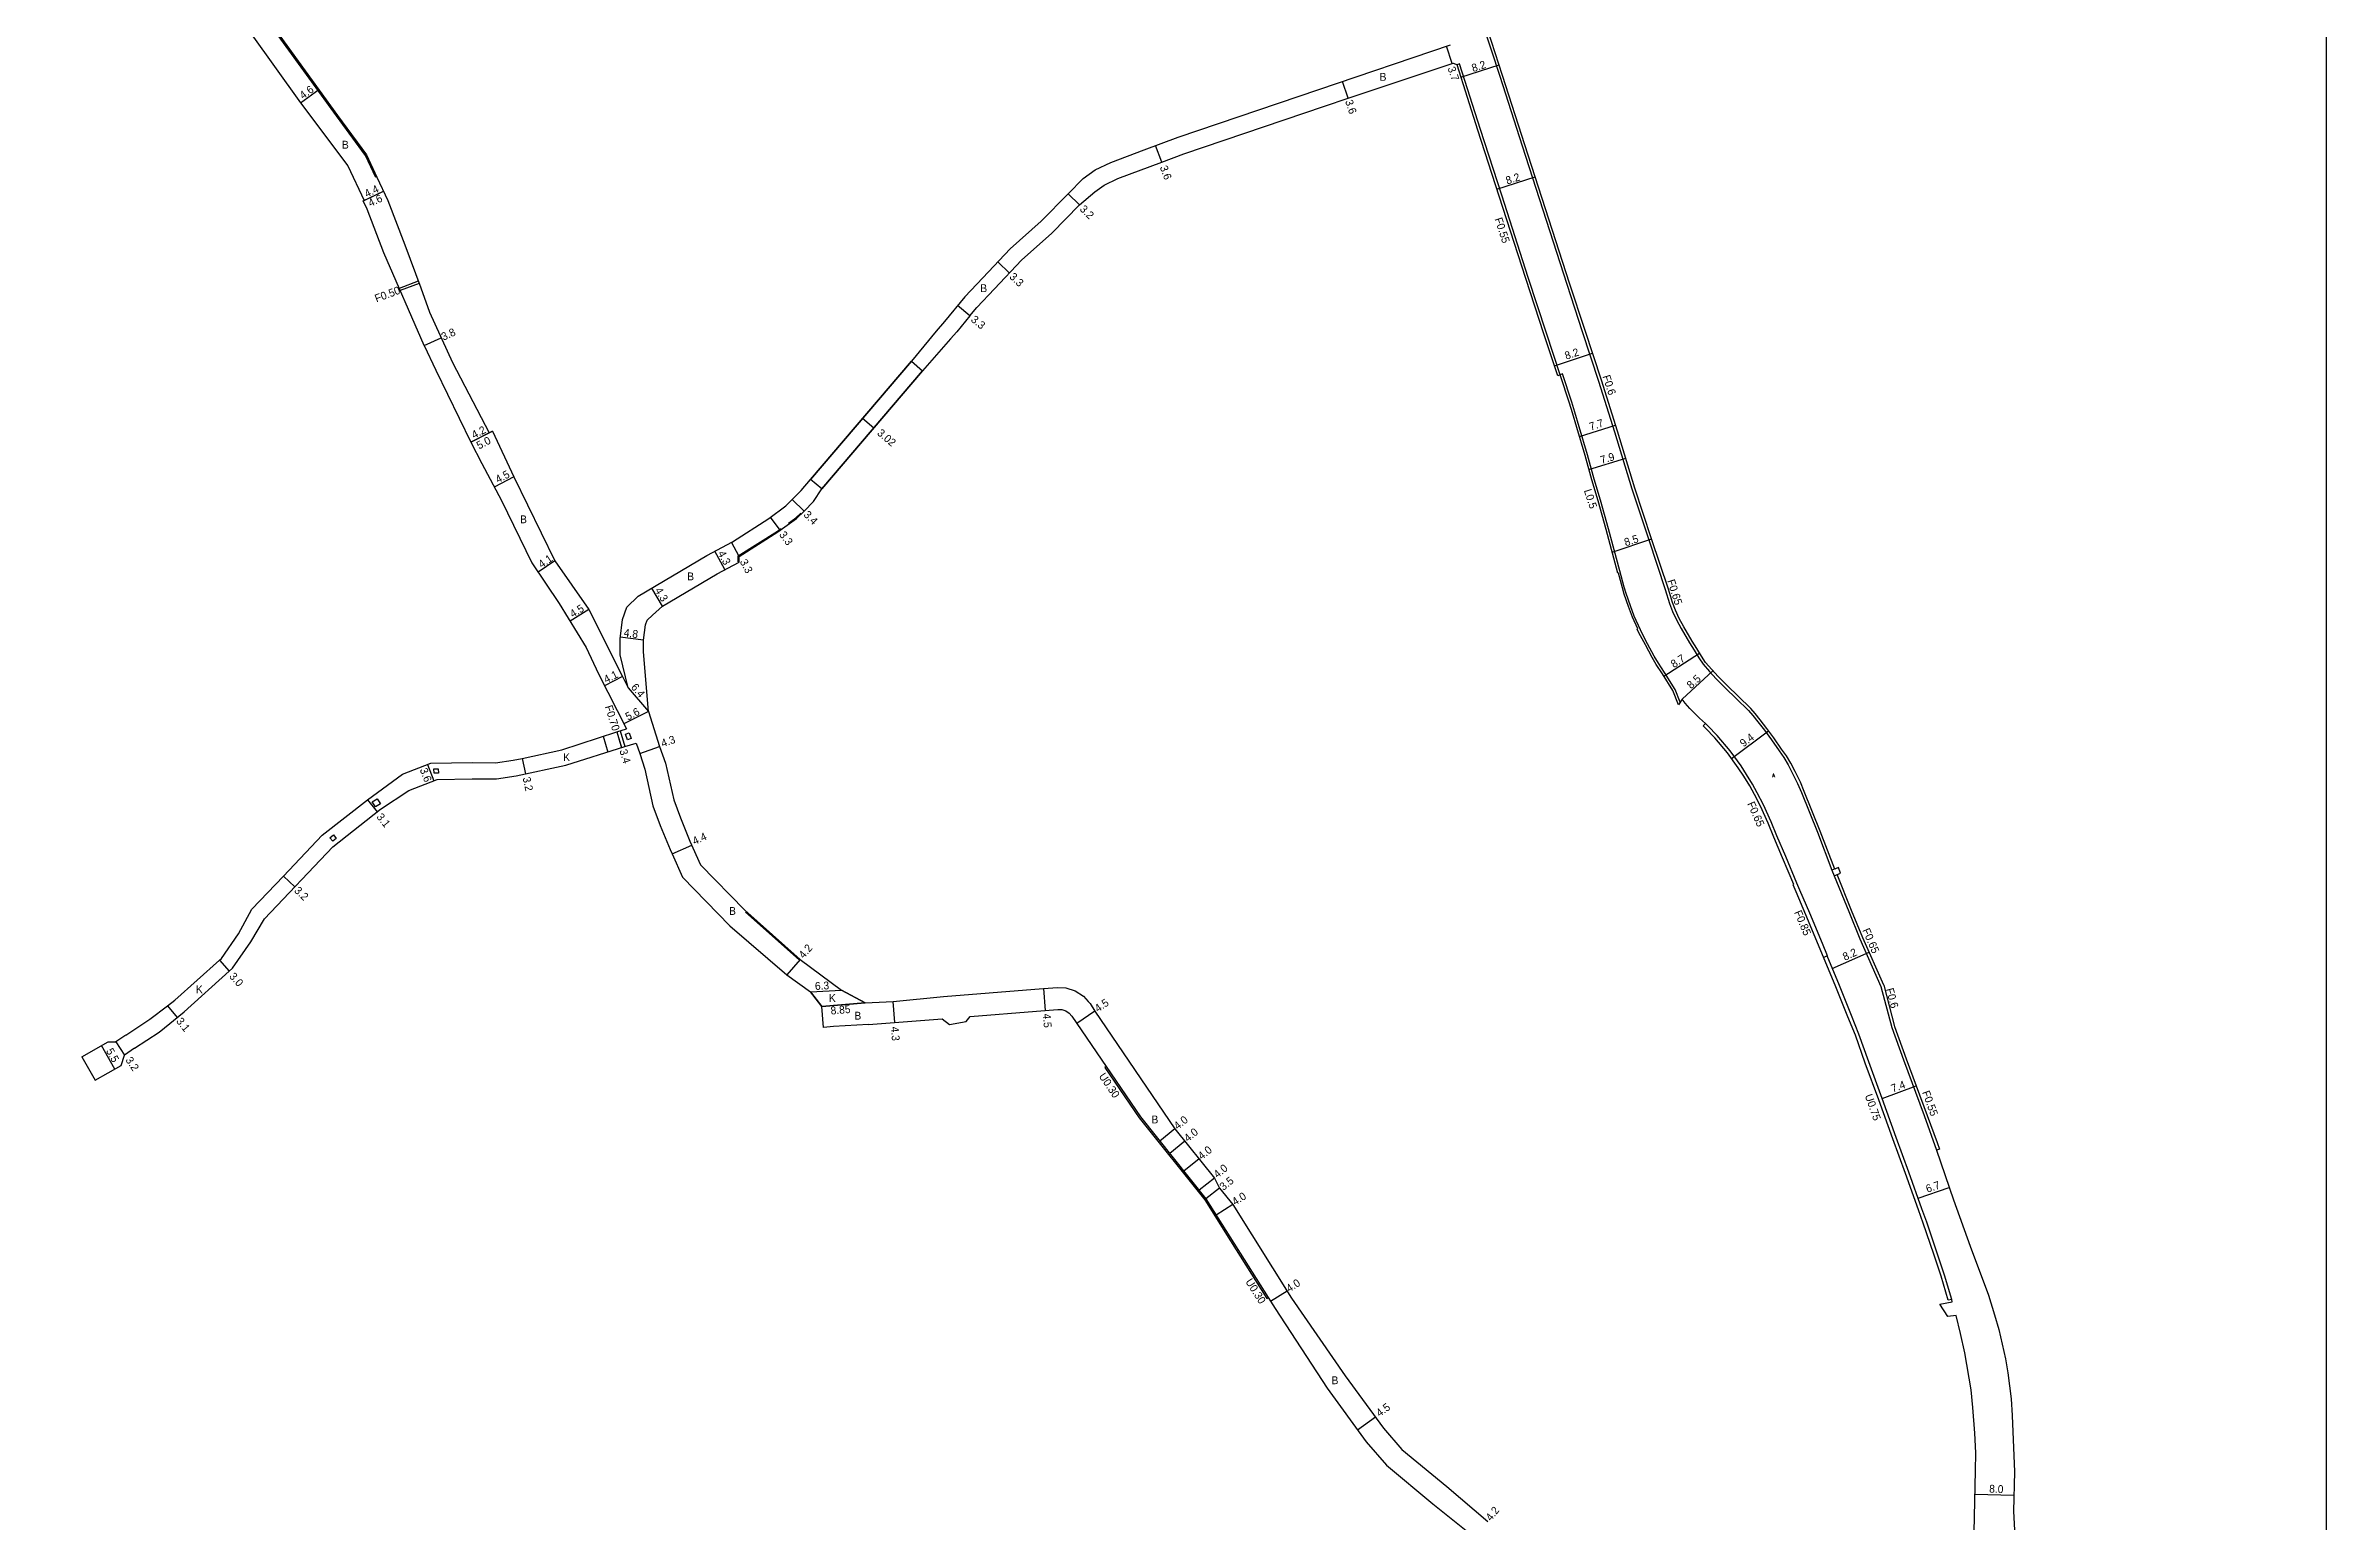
# Model space of a CAD drawing. Header units: metres. Extents: x -4000 to -800, y -99000 to -96000.
# Drawn here: x -2066.1 to -1600, y -97768.6 to -97467.1 of the extents above; entities that cross this region are included whole.
import ezdxf

# ---------------------------------------------------------------- set-up
doc = ezdxf.new("R2010")
doc.units = ezdxf.units.M
doc.header["$LTSCALE"] = 2.5
for name, color, linetype in [('側溝・桝', 7, 'Continuous'), ('図郭', 7, 'Continuous'), ('幅員', 7, 'Continuous'), ('歩道・分離帯・安全施設', 7, 'Continuous'), ('舗装', 7, 'Continuous'), ('道路', 7, 'Continuous')]:
    doc.layers.add(name, color=color, linetype=linetype)
doc.styles.get("Standard").update_dxf_attribs({"font": ''})
doc.styles.add('YOKO_DECO', font='txt.shx', dxfattribs={"bigfont": 'extfont.shx'})
doc.styles.get('Standard').set_extended_font_data('@MS PGothic')

msp = doc.modelspace()

# ---------------------------------------------------------------- linework, layer by layer
at = {"layer": '側溝・桝'}
for points in [[(-1774.21, -97457.13), (-1768.94, -97473.39), (-1764.37, -97487.58), (-1755.25, -97515.81), (-1752.08, -97525.52), (-1748.76, -97535.63), (-1745.48, -97546.03), (-1741.92, -97557.67), (-1738.48, -97568.05), (-1735.13, -97578.24), (-1734.22, -97581.09), (-1733.61, -97582.68), (-1732.83, -97584.39), (-1731.86, -97586.18), (-1730.15, -97589.13), (-1729.23, -97590.63), (-1728.25, -97592.17), (-1727.39, -97593.48), (-1726.1, -97594.98), (-1724.75, -97596.45), (-1722.83, -97598.35), (-1720.63, -97600.48), (-1718.1, -97602.96), (-1717.24, -97603.94), (-1716.2, -97605.22), (-1714.86, -97606.97), (-1713.44, -97608.89), (-1711.86, -97611.17), (-1710.9, -97612.53), (-1709.98, -97614.02), (-1709.15, -97615.64), (-1708.08, -97617.82), (-1707.28, -97619.69), (-1704.03, -97627.79), (-1701.05, -97635.53)], [(-1756.58, -97534.34), (-1759.42, -97525.85), (-1763.11, -97514.51), (-1768.52, -97497.69), (-1772.91, -97484.22), (-1777.15, -97470.86), (-1777.68, -97471.03)], [(-1989.97, -97515.26), (-1993.85, -97516.71)], [(-1989.8, -97515.73), (-1993.65, -97517.17)], [(-1732.08, -97601.23), (-1733.1, -97598.64), (-1735.29, -97595.14), (-1736.53, -97593.28), (-1737.37, -97591.85), (-1738.73, -97589.3), (-1740.05, -97586.81), (-1740.21, -97586.45), (-1741.46, -97583.69), (-1742.24, -97581.58), (-1743.11, -97579.04), (-1743.5, -97577.76), (-1744.42, -97574.41), (-1746.73, -97565.84), (-1748.37, -97559.98), (-1749.64, -97555.68), (-1751.03, -97550.71), (-1752.72, -97544.97), (-1753.58, -97541.98), (-1754.21, -97539.98), (-1756.1, -97534.18), (-1756.58, -97534.34)], [(-1949.42, -97607.28), (-1948.41, -97610.52)], [(-1948.75, -97607.07), (-1947.74, -97610.31)], [(-1702.05, -97653.06), (-1701.95, -97653.02), (-1703, -97650.53), (-1705.6, -97644.35), (-1707.61, -97639.62), (-1708.2, -97638.19), (-1710.51, -97632.77), (-1712.3, -97628.54), (-1713.5, -97625.66), (-1715.05, -97622.17), (-1716.31, -97619.77), (-1717.27, -97617.99), (-1718.49, -97616.01), (-1719.64, -97614.23), (-1721.86, -97611.17), (-1724.53, -97608.03), (-1726.42, -97606.09), (-1726.87, -97605.61)], [(-1700.61, -97636.68), (-1697.63, -97643.99), (-1695.32, -97649.59), (-1691.05, -97659.29), (-1688.79, -97667.67), (-1686.42, -97674.27), (-1682.19, -97685.68), (-1679.68, -97692.72)], [(-1676.56, -97723.26), (-1678.04, -97718.24), (-1679.55, -97713.78), (-1681.69, -97707.42), (-1682.66, -97704.69), (-1685.31, -97697.26), (-1687.9, -97690.14), (-1690.78, -97682.18), (-1693.54, -97674.69), (-1695.58, -97669.01), (-1697.09, -97665.21), (-1699.54, -97659.09), (-1702.05, -97653.06), (-1702.74, -97653.35)], [(-1849.39, -97675.66), (-1849.64, -97675.83), (-1842.62, -97686.14), (-1829.25, -97702.85), (-1823.96, -97711.24), (-1816.53, -97723.02), (-1816.27, -97722.86)]]:
    msp.add_lwpolyline(points, dxfattribs=at)
for points in [[(-1947.63, -97607.78), (-1946.88, -97607.51), (-1946.47, -97608.63), (-1947.22, -97608.91)], [(-1986.78, -97614.83), (-1985.88, -97614.81), (-1985.86, -97615.7), (-1986.76, -97615.73)], [(-1998.38, -97620.96), (-1997.73, -97621.97), (-1998.74, -97622.62), (-1999.39, -97621.61)], [(-2007.33, -97628.35), (-2006.77, -97629.05), (-2007.47, -97629.61), (-2008.03, -97628.91)], [(-1699.73, -97635.02), (-1701.05, -97635.53), (-1700.61, -97636.68), (-1699.3, -97636.18)]]:
    msp.add_lwpolyline(points, close=True, dxfattribs=at)
at = {"layer": '図郭'}
msp.add_lwpolyline([(-2400, -97800), (-1600, -97800), (-1600, -97200), (-2400, -97200)], close=True, dxfattribs=at)
at = {"layer": '幅員'}
for points in [[(-1778.64, -97470.76), (-1779.83, -97467.26)], [(-1799.95, -97477.88), (-1801.1, -97474.47)], [(-1776.87, -97473.59), (-1769.05, -97471.06)], [(-2014.04, -97478.82), (-2010.33, -97476.1)], [(-1838.01, -97490.89), (-1839.28, -97487.52)], [(-2001.23, -97498.8), (-1997.07, -97496.83)], [(-2001.05, -97498.72), (-1997.07, -97496.83)], [(-1854.87, -97499.63), (-1857.16, -97497.39)], [(-1769.52, -97496.44), (-1761.68, -97493.91)], [(-1869.15, -97513.58), (-1871.55, -97511.31)], [(-1877.24, -97522.31), (-1879.79, -97520.21)], [(-1988.75, -97528.37), (-1985.3, -97526.78)], [(-1757.78, -97532.5), (-1749.99, -97529.95)], [(-1896.89, -97545.23), (-1899.18, -97543.27)], [(-1752.65, -97546.98), (-1745.27, -97544.65)], [(-1974.8, -97545.84), (-1979.24, -97548.15)], [(-1979.24, -97548.15), (-1975.51, -97546.21)], [(-1750.72, -97553.67), (-1743.21, -97551.37)], [(-1970.46, -97555.17), (-1974.44, -97557.28)], [(-1916, -97566.1), (-1917.97, -97563.45)], [(-1911.14, -97562.21), (-1913.54, -97559.8)], [(-1745.97, -97570.57), (-1737.89, -97567.89)], [(-1962.06, -97572.38), (-1965.47, -97574.67)], [(-1927.35, -97574.16), (-1929.37, -97570.37)], [(-1924.38, -97571.45), (-1925.93, -97568.54)], [(-1940.06, -97581.64), (-1942.26, -97577.95)], [(-1955.12, -97582.32), (-1958.96, -97584.67)], [(-1943.93, -97588.57), (-1948.69, -97587.97)], [(-1735.4, -97595.91), (-1728.09, -97591.24)], [(-1948.24, -97596.01), (-1951.9, -97597.86)], [(-1731.68, -97600.61), (-1725.41, -97594.81)], [(-1947.09, -97598.28), (-1942.95, -97603.16)], [(-1942.95, -97603.16), (-1947.94, -97605.68)], [(-1949.43, -97607.28), (-1948.42, -97610.53)], [(-1944.7, -97611.71), (-1940.65, -97610.26)], [(-1721.59, -97612.7), (-1714, -97607.08)], [(-1988.1, -97613.95), (-1986.79, -97617.3)], [(-1968.73, -97612.74), (-1968.05, -97615.87)], [(-2000.34, -97621.17), (-1998.41, -97623.6)], [(-1938.1, -97632.23), (-1934.09, -97630.42)], [(-2017.54, -97636.77), (-2015.22, -97638.97)], [(-2030.62, -97653.94), (-2028.61, -97656.17)], [(-1911.91, -97653.77), (-1914.66, -97656.95)], [(-1700.98, -97655.63), (-1693.43, -97652.31)], [(-1909.79, -97660.37), (-1903.49, -97660.03)], [(-1862.2, -97659.71), (-1861.83, -97664.19)], [(-2041.2, -97663.23), (-2039.27, -97665.66)], [(-1907.49, -97663.4), (-1898.67, -97662.66)], [(-1892.55, -97666.67), (-1892.89, -97662.38)], [(-1851.67, -97664.31), (-1855.39, -97666.85)], [(-2051.81, -97670.64), (-2050.04, -97673.3)], [(-2052.01, -97676.18), (-2054.71, -97671.39)], [(-1690.78, -97682.18), (-1683.84, -97679.61)], [(-1835.32, -97688.38), (-1838.44, -97690.88)], [(-1833.28, -97690.92), (-1836.4, -97693.42)], [(-1830.4, -97694.53), (-1833.52, -97697.03)], [(-1827.28, -97698.43), (-1830.4, -97700.93)], [(-1826.25, -97700.51), (-1828.99, -97702.69)], [(-1683.43, -97702.52), (-1677.07, -97700.33)], [(-1823.53, -97703.85), (-1826.91, -97705.99)], [(-1812.38, -97721.53), (-1815.77, -97723.67)], [(-1794.37, -97747.25), (-1798, -97749.91)], [(-1671.83, -97763.01), (-1663.88, -97763.24)]]:
    msp.add_lwpolyline(points, dxfattribs=at)
at = {"layer": '歩道・分離帯・安全施設'}
for points in [[(-2006.67, -97481.48), (-2023.63, -97458.12)], [(-1998.62, -97494.04), (-2000.76, -97489.53), (-2006.67, -97481.48)], [(-1914.29, -97564.64), (-1912.79, -97563.58), (-1911.81, -97562.6)], [(-1924.61, -97572.59), (-1924.58, -97571.34), (-1916.59, -97566.29), (-1916.11, -97565.94), (-1915.84, -97565.74)], [(-1912.04, -97653.92), (-1923.07, -97644.12)]]:
    msp.add_lwpolyline(points, dxfattribs=at)
at = {"layer": '舗装'}
for points in [[(-1952.22, -97608.2), (-1951.27, -97611.41)], [(-1909.79, -97660.37), (-1903.49, -97660.03)], [(-1907.49, -97663.4), (-1898.67, -97662.66)]]:
    msp.add_lwpolyline(points, dxfattribs=at)
at = {"layer": '道路'}
for points in [[(-1981.63, -97345.67), (-1979.55, -97348.84), (-1979.44, -97350.24), (-1981.74, -97352.86), (-1984.05, -97354.8), (-1990.96, -97363.29), (-1991.61, -97364.17), (-1993.16, -97367.76), (-1995, -97372.37), (-1996.56, -97378.22), (-1997.74, -97382.48), (-1999.87, -97388.5), (-2002.24, -97394.3), (-2005.18, -97399.34), (-2013.81, -97411.95), (-2016.83, -97418.19), (-2019.05, -97423.69), (-2020.14, -97428.16), (-2021.87, -97436.92), (-2022.16, -97439.66), (-2023.74, -97453.59), (-2023.46, -97458), (-2006.51, -97481.37)], [(-1690.48, -97659.04), (-1694.74, -97649.34), (-1697.05, -97643.75), (-1700.02, -97636.46), (-1699.3, -97636.18), (-1699.73, -97635.02), (-1700.47, -97635.31), (-1703.44, -97627.56), (-1706.7, -97619.45), (-1707.5, -97617.56), (-1708.59, -97615.36), (-1709.43, -97613.71), (-1710.37, -97612.18), (-1711.34, -97610.81), (-1712.93, -97608.52), (-1714.36, -97606.59), (-1715.71, -97604.83), (-1716.76, -97603.54), (-1717.64, -97602.53), (-1720.19, -97600.03), (-1722.39, -97597.9), (-1724.3, -97596.01), (-1725.63, -97594.56), (-1726.88, -97593.1), (-1727.72, -97591.83), (-1728.7, -97590.29), (-1729.61, -97588.8), (-1731.31, -97585.87), (-1732.27, -97584.11), (-1733.03, -97582.44), (-1733.62, -97580.88), (-1734.49, -97578.15), (-1737.9, -97567.86), (-1741.34, -97557.48), (-1744.9, -97545.84), (-1748.18, -97535.44), (-1751.5, -97525.33), (-1754.67, -97515.63), (-1763.79, -97487.39), (-1768.36, -97473.2), (-1773.63, -97456.94)], [(-2024.35, -97464.45), (-2014.04, -97478.82), (-2004.4, -97491.66)], [(-1841.59, -97488.39), (-1834.7, -97485.81), (-1805.92, -97476.1), (-1779.04, -97466.99)], [(-1799.95, -97477.88), (-1778.64, -97470.76), (-1778.39, -97470.67), (-1777.68, -97471.03)], [(-1757.09, -97534.57), (-1759.94, -97526.02), (-1763.64, -97514.69), (-1769.05, -97497.87), (-1773.43, -97484.39), (-1777.68, -97471.03)], [(-1838.01, -97490.89), (-1833.49, -97489.2), (-1804.76, -97479.51), (-1799.95, -97477.88)], [(-2006.51, -97481.37), (-2000.59, -97489.42), (-1998.44, -97493.96)], [(-1857.16, -97497.39), (-1854.06, -97494.23), (-1851.64, -97492.51), (-1848.44, -97490.96), (-1841.59, -97488.39)], [(-2004.4, -97491.66), (-2001.05, -97498.72)], [(-1854.87, -97499.63), (-1851.72, -97496.98), (-1849.8, -97495.62), (-1847.02, -97494.28), (-1838.01, -97490.89)], [(-1998.44, -97493.96), (-1996.17, -97498.75), (-1992.74, -97507.79), (-1989.48, -97516.58), (-1987.69, -97521.58), (-1982.96, -97531.85)], [(-1862.7, -97502.97), (-1857.16, -97497.39)], [(-1988.75, -97528.37), (-1997.05, -97509.41), (-2000.4, -97500.55), (-2001.23, -97498.8), (-2001.05, -97498.72)], [(-1862.7, -97502.97), (-1868.98, -97508.6), (-1874.58, -97514.52), (-1878.3, -97518.4), (-1882.45, -97523.46), (-1884.11, -97525.45), (-1889.19, -97531.57)], [(-1860.49, -97505.43), (-1854.87, -97499.63)], [(-1877.24, -97522.31), (-1875.83, -97520.59), (-1872.19, -97516.8), (-1866.68, -97510.97), (-1860.49, -97505.43)], [(-1877.24, -97522.31), (-1879.91, -97525.56), (-1881.18, -97527.01), (-1886.9, -97533.53)], [(-1988.75, -97528.37), (-1986.41, -97533.44)], [(-1986.41, -97533.44), (-1979.24, -97548.15)], [(-1982.96, -97531.85), (-1975.51, -97546.21), (-1974.8, -97545.84), (-1970.46, -97555.17), (-1962.06, -97572.38)], [(-1889.19, -97531.57), (-1909.81, -97555.72)], [(-1909.81, -97555.72), (-1889.19, -97531.57)], [(-1907.52, -97557.68), (-1886.9, -97533.53)], [(-1907.52, -97557.68), (-1886.9, -97533.53)], [(-1679, -97724.18), (-1676.46, -97723.7), (-1676.56, -97723.26), (-1677.3, -97723.4), (-1678.75, -97718.45), (-1680.25, -97714.01), (-1682.39, -97707.67), (-1683.36, -97704.94), (-1686.01, -97697.51), (-1688.6, -97690.4), (-1691.48, -97682.44), (-1694.24, -97674.95), (-1696.27, -97669.27), (-1697.78, -97665.49), (-1700.23, -97659.37), (-1703.77, -97650.86), (-1706.38, -97644.68), (-1708.39, -97639.95), (-1709, -97638.53), (-1708.82, -97638.45), (-1711.13, -97633.03), (-1712.92, -97628.8), (-1714.12, -97625.93), (-1715.65, -97622.47), (-1716.9, -97620.08), (-1717.86, -97618.33), (-1719.06, -97616.37), (-1720.2, -97614.61), (-1722.39, -97611.59), (-1725.02, -97608.48), (-1726.9, -97606.55), (-1727.36, -97606.07), (-1726.87, -97605.61), (-1728.13, -97604.48), (-1730.12, -97602.52), (-1731.05, -97601.43), (-1731.68, -97600.61), (-1732.41, -97601.75), (-1733.54, -97598.87), (-1735.71, -97595.41), (-1736.95, -97593.55), (-1737.81, -97592.1), (-1739.17, -97589.54), (-1740.5, -97587.03), (-1740.83, -97586.29), (-1740.74, -97586.25), (-1741.83, -97583.84), (-1742.62, -97581.71), (-1743.5, -97579.16), (-1743.88, -97577.87), (-1744.71, -97574.87), (-1744.8, -97574.89), (-1747.21, -97565.97), (-1748.85, -97560.12), (-1750.12, -97555.82), (-1751.51, -97550.85), (-1753.2, -97545.11), (-1754.06, -97542.12), (-1754.68, -97540.14), (-1756.58, -97534.34), (-1757.09, -97534.57)], [(-1979.24, -97548.15), (-1977, -97552.46), (-1972.98, -97560.01), (-1966.76, -97572.74), (-1961.15, -97581.09)], [(-1947.09, -97598.28), (-1948.73, -97591.54), (-1948.73, -97588.26), (-1948.23, -97584.33), (-1947.33, -97581.8), (-1945.02, -97579.59), (-1931, -97571.24), (-1925.77, -97568.45), (-1918.35, -97563.74), (-1914.89, -97561.15), (-1911.69, -97557.96), (-1909.81, -97555.72)], [(-1940.06, -97581.64), (-1928.89, -97574.98), (-1924.41, -97572.6), (-1924.38, -97571.45), (-1916.48, -97566.46), (-1916, -97566.1), (-1912.67, -97563.73), (-1911.14, -97562.21), (-1909.18, -97560.26), (-1907.52, -97557.68)], [(-1962.06, -97572.38), (-1955.12, -97582.32), (-1948.24, -97596.01)], [(-1961.15, -97581.09), (-1955.68, -97590.03), (-1953.12, -97595.46), (-1947.45, -97606.66)], [(-1942.95, -97603.16), (-1943.93, -97590.97), (-1943.93, -97588.57), (-1943.53, -97585.45), (-1943.19, -97584.48), (-1942.09, -97583.43), (-1940.06, -97581.64)], [(-1948.24, -97596.01), (-1947.09, -97598.28)], [(-1942.95, -97603.16), (-1940.65, -97610.26)], [(-2028.61, -97656.17), (-2027.94, -97655.57), (-2024.19, -97650.17), (-2021.41, -97645.47), (-2007.44, -97630.79), (-1997.73, -97623.06), (-1991.89, -97619.3), (-1986.13, -97617.05), (-1978.95, -97616.86), (-1973.96, -97616.92), (-1969.96, -97616.28), (-1959.83, -97614.08), (-1947.74, -97610.31), (-1945.47, -97609.61)], [(-1960.65, -97610.98), (-1949.43, -97607.28)], [(-1949.43, -97607.28), (-1947.45, -97606.66)], [(-1945.47, -97609.61), (-1944.7, -97611.71)], [(-1940.65, -97610.26), (-1939.43, -97613.67), (-1937.78, -97621.15), (-1936.41, -97624.83), (-1934.46, -97629.6), (-1932.29, -97634.43), (-1923.25, -97643.69), (-1911.91, -97653.77), (-1903.49, -97660.03)], [(-2000.34, -97621.17), (-1993.2, -97615.95), (-1987.44, -97613.69)], [(-1987.44, -97613.69), (-1978.97, -97613.55), (-1974.2, -97613.61), (-1970.57, -97613.04), (-1968.73, -97612.74)], [(-1968.73, -97612.74), (-1960.65, -97610.98)], [(-1944.7, -97611.71), (-1943.67, -97614.89), (-1942.01, -97622.39), (-1940.51, -97626.43), (-1938.51, -97631.33), (-1938.1, -97632.23)], [(-2017.54, -97636.77), (-2009.6, -97628.42), (-2000.34, -97621.17)], [(-1938.1, -97632.23), (-1935.98, -97636.95), (-1926.27, -97646.9), (-1914.66, -97656.95)], [(-2023.98, -97643.53), (-2017.54, -97636.77)], [(-2030.62, -97653.94), (-2030.21, -97653.57), (-2026.72, -97648.55), (-2023.98, -97643.53)], [(-2039.74, -97662.07), (-2030.62, -97653.94)], [(-2037.81, -97664.49), (-2028.61, -97656.17)], [(-1914.66, -97656.95), (-1909.79, -97660.37)], [(-1909.79, -97660.37), (-1907.49, -97663.4)], [(-1909.79, -97660.37), (-1907.49, -97663.4)], [(-1898.67, -97662.66), (-1903.49, -97660.03)], [(-1903.49, -97660.03), (-1898.67, -97662.66)], [(-1892.89, -97662.38), (-1882.66, -97661.37), (-1863.97, -97659.85), (-1862.2, -97659.71)], [(-1862.2, -97659.71), (-1859.33, -97659.48), (-1857.61, -97659.56), (-1855.69, -97660.19), (-1854, -97661.29), (-1853.06, -97662.35), (-1852.69, -97662.81), (-1851.67, -97664.31), (-1835.32, -97688.38)], [(-1690.48, -97659.04), (-1688.26, -97667.5), (-1685.9, -97674.08), (-1679.57, -97691.15), (-1679.09, -97692.51), (-1679.68, -97692.72), (-1676.2, -97702.86), (-1672.83, -97712.34), (-1669.09, -97722.36), (-1667.81, -97726.4), (-1666.94, -97729.35), (-1665.55, -97735.39), (-1665.09, -97738.2), (-1664.44, -97743.52), (-1664.21, -97746.96), (-1663.74, -97758.41), (-1663.97, -97766.45), (-1663.77, -97770.38), (-1663.24, -97780.77), (-1663.14, -97783.77), (-1662.56, -97787.4), (-1661.8, -97791.93), (-1660.14, -97797.9), (-1659.57, -97800)], [(-2049.75, -97669.27), (-2044.84, -97666.01), (-2041.2, -97663.23)], [(-2047.98, -97671.93), (-2042.96, -97668.6), (-2037.81, -97664.49)], [(-2041.2, -97663.23), (-2039.74, -97662.07)], [(-1905.1, -97667.51), (-1907.13, -97667.68), (-1907.49, -97663.4)], [(-1898.67, -97662.66), (-1892.89, -97662.38)], [(-1897.95, -97667.1), (-1882.89, -97665.91), (-1881.42, -97667.1)], [(-1877.98, -97666.45), (-1877.16, -97665.44), (-1863.61, -97664.34), (-1859.26, -97663.99), (-1858.44, -97664.03), (-1857.65, -97664.28), (-1856.96, -97664.73), (-1856.41, -97665.35)], [(-1856.41, -97665.35), (-1849.39, -97675.66), (-1842.37, -97685.96), (-1829, -97702.68), (-1816.27, -97722.86), (-1814.86, -97725.1), (-1804.25, -97741.38), (-1796.23, -97752.32), (-1792.09, -97757.09), (-1782.59, -97764.95), (-1772.74, -97772.87), (-1762.98, -97781.72), (-1762.65, -97782.05)], [(-2058.71, -97673.64), (-2053.38, -97670.63), (-2051.81, -97670.64)], [(-2049.75, -97669.27), (-2051.81, -97670.64)], [(-1897.95, -97667.1), (-1905.1, -97667.51)], [(-1881.42, -97667.1), (-1877.98, -97666.45)], [(-2058.71, -97673.64), (-2056.01, -97678.43)], [(-2056.01, -97678.43), (-2050.68, -97675.42), (-2050.04, -97673.3)], [(-2047.98, -97671.93), (-2050.04, -97673.3)], [(-1835.32, -97688.38), (-1827.28, -97698.43)], [(-1827.28, -97698.43), (-1826.25, -97700.51), (-1823.53, -97703.85)], [(-1823.53, -97703.85), (-1811.49, -97722.94), (-1800.55, -97738.82)], [(-1677.37, -97726.69), (-1679, -97724.18)], [(-1673.12, -97796.77), (-1671.78, -97799.47), (-1671.35, -97799.48), (-1670.72, -97799.39), (-1670.24, -97799.12), (-1669.86, -97798.63), (-1669.61, -97798.09), (-1669.46, -97797.51), (-1670.25, -97790.84), (-1670.71, -97787.05), (-1671.34, -97780.3), (-1671.67, -97774.44), (-1671.67, -97773.85), (-1672.05, -97773.85), (-1671.73, -97758.25), (-1671.67, -97754.54), (-1671.83, -97750.55), (-1672.25, -97745.29), (-1672.57, -97741.69), (-1673.86, -97734.13), (-1674.78, -97730.2), (-1675.69, -97726.51), (-1677.37, -97726.69)], [(-1800.55, -97738.82), (-1792.71, -97749.51), (-1788.94, -97753.85), (-1779.75, -97761.46), (-1771.41, -97768.56)]]:
    msp.add_lwpolyline(points, dxfattribs=at)
for points in [[(-1886.9, -97533.53), (-1907.52, -97557.68), (-1909.81, -97555.72), (-1889.19, -97531.57)], [(-1903.49, -97660.03), (-1898.67, -97662.66), (-1907.49, -97663.4), (-1909.79, -97660.37)]]:
    msp.add_lwpolyline(points, close=True, dxfattribs=at)

# ---------------------------------------------------------------- texts
at = {"layer": '側溝・桝'}
for s, rotation, p in [('F0.55', 288, (-1770.02, -97502.53)), ('F0.50', 20.4454, (-1998.52, -97519.59)), ('F0.6', 288, (-1747.96, -97534.68)), ('L0.5', 288, (-1751.77, -97557.99)), ('F0.65', 288, (-1734.75, -97576.44)), ('F0.70', 287.2868, (-1951.87, -97602.13)), ('F0.65', 294, (-1718.41, -97621.97)), ('F0.85', 293, (-1708.81, -97644.15)), ('F0.65', 293.3848, (-1694.88, -97647.81)), ('F0.6', 285, (-1690.04, -97659.85)), ('U0.30', 304.2551, (-1850.97, -97677.64)), ('U0.75', 289.4855, (-1694.36, -97681.6)), ('F0.55', 290, (-1682.65, -97680.91)), ('U0.30', 302.2321, (-1820.99, -97719.59))]:
    msp.add_text(s, height=1.6, rotation=rotation, dxfattribs=at).set_placement(p)
at = {"layer": '幅員'}
for s, rotation, p in [('8.2', 18, (-1774.39, -97472.53)), ('3.7', 288.7308, (-1779.63, -97471.72)), ('4.6', 36.1809, (-2013.52, -97478.13)), ('3.6', 288.7308, (-1800.58, -97478.49)), ('3.6', 290.5643, (-1838.45, -97491.96)), ('8.2', 18, (-1767.42, -97495.51)), ('4.4', 25.3908, (-2000.52, -97498.19)), ('4.6', 25.3908, (-1999.76, -97500.09)), ('3.2', 315.5885, (-1854.91, -97500.66)), ('3.3', 316.6082, (-1869.29, -97514.5)), ('3.8', 24.6943, (-1984.83, -97527.41)), ('3.3', 320.6004, (-1877.17, -97523.32)), ('8.2', 18, (-1755.37, -97531.28)), ('4.2', 27.4336, (-1978.57, -97547.46)), ('7.7', 18, (-1750.34, -97545.76)), ('5.0', 27.4336, (-1977.56, -97549.63)), ('3.02', 319.5021, (-1896.32, -97546.47)), ('4.5', 27.9949, (-1973.7, -97556.55)), ('7.9', 17, (-1748.12, -97552.59)), ('3.4', 314.8898, (-1911.35, -97563.07)), ('3.3', 306.7598, (-1916.31, -97567.04)), ('8.5', 18, (-1743.2, -97569.4)), ('4.1', 33.8791, (-1964.77, -97573.91)), ('4.3', 298.0484, (-1928.81, -97570.82)), ('3.3', 298.0484, (-1924.31, -97572.53)), ('4.5', 31.5168, (-1958.39, -97584.04)), ('4.3', 300.7832, (-1941.69, -97578.38)), ('4.8', 352.7792, (-1948.05, -97587.79)), ('8.7', 33, (-1733.35, -97594.29)), ('4.1', 26.8411, (-1951.58, -97597.41)), ('8.5', 43, (-1729.82, -97598.62)), ('6.4', 310.3959, (-1946.61, -97598.24)), ('5.6', 26.8411, (-1947.15, -97605.01)), ('4.3', 19.6887, (-1940.03, -97610.46)), ('9.4', 37, (-1719.12, -97610.48)), ('3.6', 291.4039, (-1989.71, -97615.01)), ('3.4', 287.2868, (-1948.89, -97611.12)), ('3.2', 282.2648, (-1968.66, -97616.68)), ('3.1', 308.5495, (-1998.61, -97624.7)), ('4.4', 24.2309, (-1933.51, -97630.42)), ('3.2', 316.4183, (-2015.46, -97639.88)), ('4.2', 49.1325, (-1911.2, -97653.72)), ('8.2', 24, (-1698.42, -97654.06)), ('3.0', 311.877, (-2028.72, -97657.32)), ('6.3', 3.02, (-1908.87, -97660.02)), ('3.1', 308.5497, (-2039.55, -97666.43)), ('8.85', 4.779, (-1905.64, -97665.04)), ('4.5', 274.6484, (-1862.34, -97664.88)), ('4.5', 34.2551, (-1851.07, -97664.63)), ('4.3', 274.5196, (-1893.38, -97667.56)), ('5.5', 299.4002, (-2053.85, -97672.46)), ('3.2', 303.5715, (-2049.89, -97674.33)), ('7.4', 20, (-1688.62, -97680.96)), ('4.0', 38.6582, (-1834.78, -97688.64)), ('4.0', 38.6582, (-1832.7, -97691.14)), ('4.0', 38.6582, (-1829.86, -97694.79)), ('4.0', 38.6582, (-1826.65, -97698.52)), ('3.5', 38.6582, (-1825.42, -97701.07)), ('4.0', 32.2321, (-1823.05, -97704.1)), ('6.7', 19, (-1681.54, -97701.45)), ('4.0', 32.2321, (-1812, -97721.82)), ('4.5', 36.2515, (-1793.5, -97747.28)), ('8.0', 358, (-1668.94, -97762.68)), ('4.2', 51.178, (-1770.74, -97768.61))]:
    msp.add_text(s, height=1.6, rotation=rotation, dxfattribs=at).set_placement(p)
at = {"layer": '舗装'}
for s, p in [('B', (-1793.5, -97474.3)), ('B', (-2005.58, -97488.16)), ('B', (-1875.11, -97517.47)), ('B', (-1969.18, -97564.68)), ('B', (-1935.01, -97576.34)), ('K', (-1960.36, -97613.27)), ('B', (-1926.46, -97644.68)), ('K', (-2035.42, -97660.67)), ('K', (-1906.05, -97662.46)), ('B', (-1900.84, -97666.07)), ('B', (-1840.12, -97687.27)), ('B', (-1803.32, -97740.54))]:
    msp.add_text(s, height=1.6, dxfattribs=at).set_placement(p)
at = {"layer": '舗装', "style": 'YOKO_DECO'}
msp.add_text('A', height=0.75, dxfattribs=at).set_placement((-1713.26, -97616.58, 103.45))

doc.saveas('drawing.dxf')
